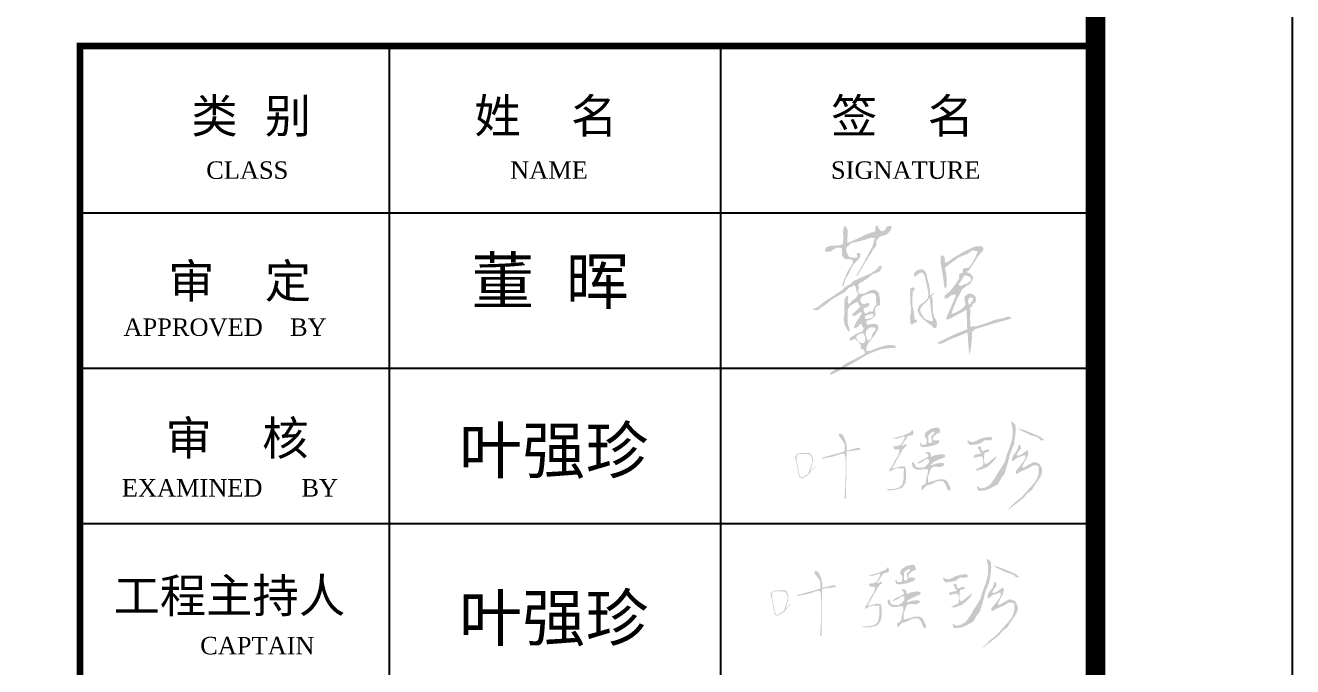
# Model space of a CAD drawing. Extents: x 962303 to 1579583, y -174742 to 224716.
# Drawn here: x 1569946 to 1579583, y -33623 to -28747 of the extents above; entities that cross this region are included whole.
import ezdxf

# ---------------------------------------------------------------- set-up
doc = ezdxf.new("R2010")
doc.units = 0
doc.header["$LTSCALE"] = 1000
doc.header["$MEASUREMENT"] = 0
for name, color, linetype in [('HATCH', 254, 'Continuous'), ('PUB_TEXT', 7, 'Continuous'), ('PUB_TITLE', 4, 'Continuous')]:
    doc.layers.add(name, color=color, linetype=linetype)
doc.styles.add('GHF', font='times.ttf')
doc.styles.add('STYLE1', font='simhei.ttf', dxfattribs={"width": 0.8})

msp = doc.modelspace()

# ---------------------------------------------------------------- hatches: boundary and pattern name
at = {"layer": 'HATCH'}
h = msp.add_hatch(color=256, dxfattribs=at)
h.paths.add_polyline_path([(1577114.8, -30843.7), (1577123.7, -30871.5), (1577145.8, -30844.8), (1577155.8, -30821.1), (1577133.7, -30814.8), (1577119.5, -30823.2)], flags=16)
h.paths.add_polyline_path([(1577109.1, -30650.8), (1577085.8, -30649.9), (1577061.6, -30689.3), (1577046.4, -30709.9), (1577046.4, -30723.3), (1577059.8, -30726.9), (1577072.4, -30721.5), (1577088.9, -30714.4), (1577105.5, -30709.9), (1577126.1, -30696.4), (1577135.9, -30691.1), (1577135.9, -30670.5), (1577133.2, -30661.6)], flags=16)
h.paths.add_polyline_path([(1576960.1, -30545.5), (1576940.9, -30552.2), (1576935.3, -30507.8), (1576923, -30493.6), (1576907.8, -30504), (1576905, -30546.5), (1576911.6, -30581.5), (1576919.2, -30628.8), (1576925.8, -30666.6), (1576931.5, -30714.8), (1576937.1, -30743.2), (1576949.4, -30740.3), (1576953.2, -30718.6), (1576953.2, -30681.7), (1576950.4, -30654.3), (1576945.7, -30617.4), (1576940, -30597.6), (1576940.9, -30587.2), (1577040.3, -30512.5), (1577112.1, -30483.2), (1577150, -30456.7), (1577187.8, -30464.3), (1577175.5, -30501.2), (1577145.2, -30556), (1577119.7, -30589.1), (1577076.2, -30595.7), (1577072.4, -30629.7), (1577050.7, -30632.6), (1577045.9, -30655.2), (1577048.8, -30669.4), (1577011.9, -30723.3), (1576980.7, -30764.9), (1576940, -30798), (1576934.3, -30821.6), (1576951.3, -30825.4), (1576990.1, -30797), (1577020.4, -30792.3), (1577016.6, -30815), (1576953.2, -30960.6), (1576947.6, -30981.3), (1576969.3, -30981.3), (1577103.6, -30908.6), (1577108.3, -31057.2), (1577014.6, -31095.3), (1576892.7, -31154.1), (1576877.1, -31161.6), (1576891.8, -31167.9), (1576913.8, -31166.5), (1576982.5, -31132.8), (1577111.8, -31082), (1577116.6, -31172.7), (1577125.5, -31253.3), (1577137.4, -31196.2), (1577143.8, -31127.1), (1577143.8, -31080.8), (1577165.4, -31057), (1577261.5, -31027.9), (1577381.3, -30993.4), (1577432, -30979.4), (1577444.9, -30971.8), (1577434.1, -30962.1), (1577414.7, -30962.1), (1577379.1, -30972.9), (1577314.4, -30986.9), (1577278.7, -31002), (1577235.6, -31016), (1577190.2, -31031.1), (1577170.8, -31035.5), (1577132, -31036.5), (1577130.3, -30977.2), (1577132, -30920.1), (1577129.8, -30894.2), (1577147.1, -30881.2), (1577152.5, -30860.7), (1577167.6, -30857.5), (1577175.1, -30837), (1577173, -30812.2), (1577156.8, -30792.8), (1577134.1, -30786.3), (1577123.3, -30786.3), (1577108.2, -30792.8), (1577085.6, -30813.3), (1577089.9, -30842.4), (1577094.2, -30860.7), (1577094.2, -30874.8), (1577074.8, -30897.4), (1577048.9, -30914.7), (1577011.1, -30934.1), (1576990.6, -30940.6), (1576993.8, -30919), (1577034.3, -30822.2), (1577052.9, -30788), (1577067.6, -30756.6), (1577108.8, -30723.8), (1577129.1, -30716.1), (1577144.5, -30689.7), (1577154.2, -30661.6), (1577142.8, -30645.8), (1577127.8, -30632.6), (1577102.3, -30622), (1577124.3, -30605.3), (1577142.6, -30576.4), (1577169.9, -30535.5), (1577193.4, -30500), (1577206.9, -30482.9), (1577224.7, -30464.4), (1577231.1, -30450.2), (1577231.1, -30438.9), (1577220.4, -30427.5), (1577197, -30425.4), (1577162.1, -30430.3), (1577136.5, -30441.7), (1577110.9, -30453.1), (1577066.1, -30477.2), (1577040.5, -30492.2), (1577006.6, -30511.9), (1576977.9, -30532.7)])
h.paths.add_polyline_path([(1576823.1, -30814.6), (1576812.1, -30833.8), (1576780.7, -30865.2), (1576763.9, -30882), (1576752.2, -30900.4), (1576752.2, -30919.5), (1576759, -30939.6), (1576774.5, -30960.8), (1576786.1, -30976.7), (1576804.5, -30987.2), (1576833.9, -30994.4), (1576846.3, -30994.4), (1576847.9, -30985.6), (1576839.6, -30955.1), (1576837.5, -30940.7), (1576832.9, -30911.2), (1576831.3, -30902.4), (1576831.3, -30890.5), (1576828.8, -30872.5), (1576825.7, -30846.6), (1576825.7, -30830.6)], flags=16)
h.paths.add_polyline_path([(1576708.7, -30658.8), (1576717.2, -30652.9), (1576746.2, -30629.3), (1576768.2, -30624.6), (1576786.2, -30654.4), (1576798.8, -30713.2), (1576812.9, -30779.1), (1576812.9, -30801.8), (1576807, -30824.3), (1576784.9, -30846.1), (1576743.1, -30877.1), (1576729.8, -30912.3), (1576746.2, -30950.8), (1576779.2, -30984.5), (1576807.4, -31009.5), (1576841.2, -31030.7), (1576846.4, -31044.3), (1576863.5, -31050), (1576874.3, -31040.5), (1576878.1, -31016.4), (1576876.2, -30999.3), (1576868.6, -30982.2), (1576859, -30967.7), (1576852.7, -30945.5), (1576848.9, -30927.7), (1576847, -30907.4), (1576846.4, -30887.2), (1576846.4, -30859.9), (1576846.4, -30836.5), (1576840, -30813), (1576834.9, -30805.4), (1576847.6, -30792.7), (1576869.8, -30769.6), (1576839.2, -30791.7), (1576825.3, -30798.7), (1576824.8, -30767.4), (1576818.5, -30717.3), (1576810.2, -30692), (1576802.6, -30655.9), (1576798.8, -30636.8), (1576786.8, -30612), (1576761.3, -30600.9), (1576731.3, -30607.4), (1576721.4, -30613.2), (1576705.8, -30628.8), (1576703, -30645.6)])
h.paths.add_polyline_path([(1576698.7, -30902), (1576709.5, -30985.9), (1576726.7, -30982.8), (1576726.7, -30996.8), (1576704.9, -31011.6), (1576681.5, -31022.4), (1576676.9, -31003.8), (1576673, -30964.1), (1576681.5, -30919.1), (1576680.8, -30886.4), (1576675.3, -30860.8), (1576674.5, -30808.7), (1576674.5, -30771.4), (1576676.9, -30746.5), (1576692.4, -30738.7), (1576708.8, -30744.2), (1576705.6, -30761.3), (1576694, -30770.6), (1576694, -30792.4), (1576690.9, -30811.8), (1576690.1, -30846.8), (1576690.9, -30878.6)])
h.paths.add_polyline_path([(1576369.2, -31132.2), (1576358.7, -31144.9), (1576348.7, -31138.4), (1576345.8, -31128.8), (1576342.4, -31118.4), (1576339.1, -31108.4), (1576337.3, -31098.6), (1576337.3, -31091.8), (1576338.3, -31081.4), (1576339.9, -31074), (1576344.4, -31064.2), (1576348.1, -31058.5), (1576356.3, -31052.4), (1576365.4, -31047.3), (1576374.4, -31043.8), (1576391.6, -31042.4), (1576396.5, -31042.4), (1576404.1, -31044.5), (1576408.5, -31046.7), (1576413.2, -31054.7), (1576410.1, -31062.1), (1576405.9, -31070.8), (1576398, -31078.3), (1576390.4, -31087.9), (1576382.9, -31103.1), (1576382.9, -31112.8), (1576381.1, -31120.1)], flags=16)
h.paths.add_polyline_path([(1576326, -31098.7), (1576318.4, -31088.7), (1576293.2, -31090.6), (1576282.3, -31098.7), (1576270.9, -31105.3), (1576263.8, -31112.9), (1576266.6, -31127.6), (1576272.3, -31136.2), (1576281.4, -31149), (1576294.2, -31158), (1576317.5, -31163.7), (1576325.5, -31158.5), (1576332.7, -31147.1), (1576334.1, -31132.4), (1576333.1, -31118.6)], flags=16)
h.paths.add_polyline_path([(1576373.9, -30942.6), (1576361.8, -30944.7), (1576341, -30952.1), (1576331, -30957.6), (1576329.8, -30965.9), (1576332.3, -30978.8), (1576345.6, -30980.4), (1576361, -30977.1), (1576378, -30970.9), (1576392.6, -30959.6), (1576393.9, -30946.3), (1576386, -30941.3)], flags=16)
h.paths.add_polyline_path([(1576321.6, -30866.5), (1576318.3, -30863.6), (1576304.1, -30858.7), (1576293.5, -30838.8), (1576297.8, -30826.8), (1576307.7, -30807.7), (1576332.5, -30796.4), (1576359.4, -30787.2), (1576378.5, -30783.6), (1576399.7, -30784.9), (1576408.4, -30793.6), (1576416.8, -30805.7), (1576414.6, -30823.5), (1576414.6, -30841.4), (1576417.6, -30856.3), (1576418.3, -30868), (1576417.2, -30874.6), (1576406.3, -30882.2), (1576400.1, -30891.3), (1576397.1, -30901.2), (1576394.2, -30911.4), (1576390.9, -30918.7), (1576387.3, -30925.6), (1576368.3, -30921.2), (1576365.8, -30921.2), (1576346.4, -30936.5), (1576336.9, -30936.5), (1576328.2, -30934.3), (1576323.4, -30924.5), (1576320.2, -30914.3), (1576320.9, -30905.2), (1576324.5, -30895.7), (1576329.3, -30895.7), (1576350.1, -30886.6), (1576355.9, -30882.6), (1576364.2, -30876.9), (1576363.9, -30870.2), (1576363.2, -30864.7), (1576359.6, -30857.4), (1576354.5, -30857.1), (1576349, -30857.1), (1576341, -30860), (1576330, -30866.5)], flags=16)
h.paths.add_polyline_path([(1576168.6, -30742.8), (1576163.9, -30754.8), (1576013.2, -30854.2), (1575973.1, -30887.3), (1575928.9, -30908.4), (1575969, -30912.4), (1576034.3, -30867.2), (1576086.5, -30825.1), (1576177.9, -30774.9), (1576210.1, -30741.8), (1576250.2, -30723.7), (1576255.3, -30723.7), (1576269.3, -30772.9), (1576280.4, -30789.9), (1576264.3, -30816), (1576228.2, -30845.1), (1576214.1, -30863.2), (1576205.1, -30864.2), (1576199, -30839.1), (1576204.1, -30816), (1576200, -30800), (1576183, -30812), (1576172.9, -30846.1), (1576172.9, -30880.3), (1576172.9, -30919.4), (1576173.9, -30952.5), (1576167.9, -30978.6), (1576177.9, -31027.8), (1576204.1, -31074), (1576213.1, -31074), (1576214.1, -31053.9), (1576205.1, -31031.8), (1576199, -31009.7), (1576198, -30972.6), (1576198, -30952.5), (1576198, -30916.4), (1576207.1, -30894.3), (1576220.1, -30876.3), (1576249.2, -30860.2), (1576272.3, -30848.2), (1576277.5, -30858.1), (1576283.3, -30869.2), (1576291.4, -30879.3), (1576299.5, -30881.3), (1576288.4, -30892.3), (1576274.3, -30905.4), (1576260.3, -30920.4), (1576238.2, -30937.5), (1576230.2, -30950.5), (1576259.3, -30955.5), (1576280.4, -30935.5), (1576306.5, -30924.4), (1576306.5, -30933.5), (1576285.4, -30972.6), (1576272.3, -30988.7), (1576257.3, -31016.8), (1576248.2, -31035.8), (1576244.2, -31048.9), (1576272.3, -31041.8), (1576295.4, -31016.8), (1576302.5, -31016.8), (1576321.6, -31053.9), (1576308.5, -31076), (1576294, -31079), (1576266.1, -31091.2), (1576234.2, -31111.5), (1576223.2, -31115), (1576212.8, -31131.2), (1576217.4, -31143.4), (1576231.3, -31141.6), (1576248.2, -31130.6), (1576254, -31127.7), (1576269.6, -31145.1), (1576288.8, -31161.3), (1576297.5, -31175.3), (1576297.5, -31202.5), (1576313.7, -31211.2), (1576323.8, -31215.2), (1576330.4, -31233.4), (1576322.4, -31248.7), (1576177.5, -31322.1), (1576152.3, -31343.9), (1576098.5, -31367.9), (1576067.5, -31386.2), (1576067.5, -31405.7), (1576113.4, -31384), (1576231.4, -31319.8), (1576316.2, -31269.4), (1576344.8, -31252.3), (1576375.8, -31238.5), (1576412.4, -31222.5), (1576441.1, -31213.3), (1576459.4, -31206.5), (1576467.4, -31206.5), (1576520.2, -31200.7), (1576559.1, -31199.6), (1576565.3, -31193.4), (1576563.1, -31183.9), (1576552.7, -31180.3), (1576538.9, -31177.5), (1576520.5, -31176.3), (1576508.3, -31177.2), (1576477, -31183.6), (1576460.2, -31188.8), (1576451.3, -31190.7), (1576428.6, -31198.3), (1576413.9, -31204.1), (1576405, -31207.8), (1576395.8, -31211.5), (1576393, -31212.6), (1576385.1, -31216.1), (1576375, -31220.1), (1576362.7, -31223.1), (1576352.6, -31223.1), (1576340.4, -31223.1), (1576340.7, -31212.4), (1576342.8, -31195), (1576345.3, -31185.2), (1576350.5, -31172.6), (1576356.3, -31161.6), (1576369.2, -31146.9), (1576379.3, -31132.5), (1576403.8, -31103.7), (1576416.3, -31083), (1576419.6, -31075.4), (1576428.8, -31064), (1576432.6, -31048.2), (1576431, -31031.9), (1576426.6, -31021.6), (1576406.5, -31016.7), (1576394, -31015.6), (1576367.3, -31019.4), (1576352.6, -31023.2), (1576345.5, -31020.5), (1576342.8, -31003.1), (1576343.4, -30993.8), (1576346.1, -30990), (1576361.9, -30989.5), (1576376.2, -30982.1), (1576397.8, -30964.8), (1576406.4, -30957.8), (1576411.5, -30945.6), (1576409.5, -30926.4), (1576406, -30908.4), (1576406, -30902.9), (1576418.2, -30885.3), (1576432.1, -30879.3), (1576445.4, -30872.4), (1576445.9, -30836.9), (1576440.4, -30800.9), (1576437.5, -30784.7), (1576426.1, -30771.8), (1576417.3, -30763.5), (1576404.4, -30757), (1576399, -30757), (1576365.4, -30763.5), (1576347.7, -30773.8), (1576326.5, -30785.2), (1576305.2, -30788.1), (1576294.9, -30788.1), (1576278.6, -30777.3), (1576282.7, -30745.7), (1576280.9, -30716), (1576290.3, -30705.4), (1576304, -30700.5), (1576352.5, -30669), (1576388, -30639.1), (1576417.9, -30628), (1576444.4, -30616.1), (1576452.8, -30601.5), (1576458.3, -30581.3), (1576453.5, -30572.3), (1576436.1, -30579.2), (1576426.3, -30593.2), (1576419.3, -30602.2), (1576402.6, -30612.6), (1576372.7, -30633.5), (1576338.5, -30648.1), (1576305.8, -30662.1), (1576273.1, -30677.4), (1576238.2, -30692.7), (1576220.8, -30713.6), (1576204.8, -30720.5), (1576187.4, -30731.7), (1576180.4, -30738.6)])
h.paths.add_polyline_path([(1576065.1, -30467.6), (1576052.5, -30467.2), (1576026.9, -30467.2), (1576026.9, -30455.5), (1576036.7, -30433.4), (1576063.6, -30423), (1576140, -30418.5), (1576164, -30408), (1576165.5, -30370.6), (1576167, -30346.6), (1576164, -30319.7), (1576168.5, -30285.2), (1576182, -30270.3), (1576198.5, -30300.2), (1576198.5, -30348.1), (1576195.5, -30381), (1576198.5, -30402), (1576310.8, -30351.1), (1576340.8, -30336.1), (1576381.2, -30321.2), (1576409.7, -30312.2), (1576409.7, -30282.2), (1576423.2, -30262.8), (1576436.7, -30291.2), (1576456.2, -30313.7), (1576484.6, -30303.2), (1576498.1, -30276.2), (1576525.1, -30270.3), (1576535.6, -30276.2), (1576525.1, -30306.2), (1576496.6, -30336.1), (1576442.7, -30354.1), (1576418.7, -30382.5), (1576415.7, -30421.5), (1576394.7, -30449.9), (1576324.3, -30563.7), (1576273.4, -30649), (1576264.4, -30655.8), (1576268.2, -30642.3), (1576319.2, -30554.8), (1576359.6, -30478.8), (1576390.4, -30420.2), (1576396.2, -30398), (1576404.9, -30363.4), (1576377, -30361.5), (1576323.1, -30378.8), (1576283.6, -30389.4), (1576226.8, -30401.9), (1576205.6, -30421.1), (1576188.3, -30440.4), (1576188.3, -30466.3), (1576200.8, -30489.4), (1576212.4, -30509.6), (1576244.1, -30513.5), (1576251.8, -30514.4), (1576274, -30510.6), (1576268.6, -30479.9), (1576286.6, -30476.8), (1576298, -30485.6), (1576294.2, -30508.6), (1576275.9, -30530.8), (1576246.1, -30560.6), (1576228.7, -30588.5), (1576210.5, -30629.8), (1576181.6, -30678.9), (1576172, -30713.5), (1576161.4, -30736.6), (1576157.5, -30718.3), (1576197, -30621.2), (1576239.3, -30551.9), (1576235.5, -30528.8), (1576206.6, -30524), (1576180.6, -30523.1), (1576161.4, -30505.8), (1576154.6, -30493.3), (1576156.6, -30466.3), (1576156.6, -30443.2), (1576136.3, -30436.5), (1576117.1, -30436.5), (1576089.2, -30450.9), (1576078.6, -30458.6)])
h = msp.add_hatch(color=256, dxfattribs=at)
h.paths.add_polyline_path([(1576554.8, -31887.6), (1576558.6, -31888.3), (1576576, -31887.8), (1576592.4, -31883.6), (1576613.7, -31875.3), (1576622.8, -31872.6), (1576630.3, -31872.6), (1576634.1, -31882), (1576627.3, -31895.7), (1576622, -31905.8), (1576613.5, -31923.2), (1576605.6, -31931.1), (1576596.1, -31938.5), (1576583.4, -31943.8), (1576571.3, -31945.4), (1576550.6, -31947.5), (1576547, -31958.6), (1576560.2, -31971.8), (1576591.3, -31969.7), (1576592.2, -31983), (1576590.8, -31999.8), (1576580.8, -32020.4), (1576568.1, -32039.4), (1576553.8, -32062.1), (1576543.8, -32084.8), (1576531.1, -32105.9), (1576517.9, -32123.9), (1576514.2, -32139.7), (1576534.3, -32131.3), (1576554.4, -32119.1), (1576569.1, -32114.9), (1576601.9, -32114.9), (1576608.8, -32114.4), (1576623, -32114.4), (1576627.6, -32121.3), (1576625.6, -32139.2), (1576625.6, -32174.4), (1576625.6, -32191.7), (1576620.9, -32211), (1576616.3, -32236.9), (1576596.3, -32257.5), (1576576.4, -32265.4), (1576545.8, -32272.8), (1576524.5, -32272.8), (1576495.9, -32272.8), (1576507.9, -32280.7), (1576533.2, -32280.7), (1576559.8, -32278.7), (1576611, -32264.8), (1576622.3, -32250.2), (1576630.2, -32237.5), (1576639.6, -32222.9), (1576643.5, -32189), (1576643.5, -32139.2), (1576642.2, -32125.9), (1576639.6, -32112), (1576634.9, -32102.7), (1576613, -32100), (1576603, -32100.7), (1576580.4, -32107.3), (1576562.4, -32110), (1576550.5, -32114), (1576535.8, -32116.6), (1576542.5, -32104), (1576553.1, -32086.7), (1576569.7, -32055.5), (1576598.3, -32007), (1576607.6, -31990.4), (1576615.6, -31973.1), (1576621.6, -31966.4), (1576635.6, -31951.8), (1576644.2, -31947.2), (1576647.5, -31941.2), (1576644.2, -31931.9), (1576632.2, -31931.9), (1576625.6, -31938.5), (1576613, -31945.8), (1576610.3, -31941.2), (1576627.7, -31914.8), (1576648.9, -31881.8), (1576655.8, -31869.4), (1576677.3, -31865.1), (1576692.9, -31861.4), (1576697.2, -31858.1), (1576699.4, -31842.6), (1576696.2, -31830.7), (1576688.6, -31821.6), (1576683.3, -31832.3), (1576669.8, -31844.2), (1576660.1, -31848.5), (1576642.4, -31854.9), (1576623.6, -31864), (1576599.4, -31871), (1576576.5, -31877.6), (1576543.7, -31885.4), (1576544.8, -31885.8), (1576546.2, -31886.2), (1576547.5, -31886.6), (1576550.6, -31887.2), (1576551.7, -31887.2)])
h.paths.add_polyline_path([(1576001.2, -32035.1), (1576005.2, -32033.5), (1576096.5, -32008.4), (1576155.4, -31992.3), (1576177.2, -31984.2), (1576177.2, -31966.3), (1576178, -31941.3), (1576170.9, -31921.6), (1576164.6, -31910), (1576153, -31894.7), (1576143.8, -31882.8), (1576135, -31872.4), (1576132.4, -31858), (1576138.6, -31849.1), (1576157.4, -31856.2), (1576169.1, -31871.5), (1576180.7, -31899.2), (1576185.2, -31917.1), (1576191.3, -31941.5), (1576191.3, -31971.7), (1576191.5, -31979.8), (1576227.3, -31971.7), (1576248.3, -31967), (1576268.5, -31960.1), (1576290, -31960.1), (1576297.2, -31971.7), (1576271.2, -31977.1), (1576221.9, -31982.5), (1576193.3, -31986.9), (1576190.6, -32004.8), (1576186.1, -32345), (1576173.6, -32345), (1576177.2, -32323.5), (1576181.2, -32246.5), (1576182.9, -32170.1), (1576185.2, -32102.2), (1576182.3, -32055), (1576181.4, -32036.1), (1576179.3, -32013.4), (1576173.5, -32004.2), (1576161.3, -32002.8), (1576144.9, -32005.7), (1576130.1, -32010.7), (1576105.2, -32019.4), (1576075.8, -32028), (1576043, -32033.2), (1576013.8, -32040.7), (1576004.9, -32038.9), (1576001.6, -32036.3)])
h.paths.add_polyline_path([(1577492.9, -31960.9), (1577498.6, -31942.1), (1577508, -31931.7), (1577515.5, -31947.7), (1577514.6, -31967.5), (1577496.7, -31988.2), (1577483.5, -32013.7), (1577497.6, -32019.3), (1577522.1, -32008), (1577557.9, -31981.6), (1577569.2, -31976.9), (1577573, -32004.3), (1577566.4, -32023.1), (1577558.9, -32041), (1577543.8, -32066.4), (1577526.8, -32103.1), (1577536.3, -32111.6), (1577574, -32088.1), (1577618.2, -32065.5), (1577648.4, -32075.8), (1577664.4, -32090), (1577677.6, -32120.1), (1577677.6, -32145.5), (1577668.2, -32172.8), (1577643.7, -32213.3), (1577621.1, -32243.5), (1577601.3, -32277.4), (1577566.4, -32304.7), (1577532.5, -32343.3), (1577492.9, -32374.4), (1577461.6, -32398.9), (1577404.3, -32444), (1577468.4, -32377.2), (1577519.3, -32336.7), (1577566.4, -32284), (1577594.7, -32252.9), (1577633.3, -32205.8), (1577647.5, -32171.9), (1577653.1, -32137), (1577652.2, -32102.2), (1577637.1, -32090.9), (1577604.1, -32093.7), (1577579.6, -32110.7), (1577562.6, -32118.2), (1577520.2, -32137), (1577502.1, -32145.1), (1577495.7, -32153), (1577480.7, -32156.8), (1577477.4, -32143.7), (1577477.4, -32137), (1577490.1, -32121), (1577504.2, -32102.2), (1577516.5, -32090.9), (1577525.9, -32074.9), (1577541.9, -32055.1), (1577549.5, -32035.3), (1577549.5, -32015.6), (1577539.1, -32015.6), (1577526.8, -32019.3), (1577521.2, -32024), (1577488.2, -32034.4), (1577467.5, -32051.3), (1577456.9, -32060), (1577447.7, -32057), (1577450.5, -32036.3), (1577457.1, -32017.4), (1577474.1, -31995.8), (1577487.4, -31978.7)])
h.paths.add_polyline_path([(1577518.5, -31827.7), (1577489.6, -31808), (1577516.2, -31816.1), (1577549, -31826.1), (1577597.1, -31846.2), (1577660.1, -31872.4), (1577694.2, -31900.5), (1577667.6, -31900.5), (1577649.1, -31882), (1577628.3, -31872.7), (1577590.2, -31862.3), (1577561.3, -31847.3)])
h.paths.add_polyline_path([(1577474.6, -31781.5), (1577441, -31756.1), (1577453.8, -31818.4), (1577453.8, -31854.3), (1577450.3, -31891.2), (1577434.1, -31945.5), (1577420.2, -31983.6), (1577403.4, -32029.9), (1577397.1, -32058.7), (1577372.8, -32100.3), (1577340.5, -32151.1), (1577320.8, -32185.8), (1577287.3, -32233.1), (1577271.1, -32245.8), (1577242.2, -32262), (1577208.7, -32267.8), (1577183.3, -32249.3), (1577183.3, -32263.2), (1577192.5, -32284), (1577214.5, -32284), (1577245.7, -32281.7), (1577280.4, -32268.9), (1577332.4, -32241.2), (1577343.9, -32230.8), (1577368.2, -32188.1), (1577391.3, -32158.1), (1577421.4, -32058.7), (1577430.6, -32014.8), (1577448, -31969.8), (1577463, -31935.1), (1577469.9, -31890.1), (1577474.6, -31858.9), (1577476.9, -31821.9)])
h.paths.add_polyline_path([(1577217.6, -32004.3), (1577204.3, -31988), (1577201.3, -31975.8), (1577191, -31963.5), (1577191, -31952.3), (1577211.5, -31946.1), (1577215.6, -31971.7), (1577225.8, -31984.9), (1577246.2, -31976.8), (1577266.7, -31969.6), (1577278.9, -31983.9), (1577264.6, -31990), (1577249.3, -31993.1), (1577240.1, -31997.2), (1577236, -32022.7), (1577235, -32057.4), (1577239.1, -32073.8), (1577245.2, -32080.9), (1577249.3, -32080.9), (1577267.7, -32073.8), (1577291.2, -32051.3), (1577321.8, -32029.9), (1577330, -32022.7), (1577330, -32034), (1577318.8, -32048.2), (1577300.4, -32068.7), (1577273.8, -32093.2), (1577261.5, -32104.5), (1577239.1, -32113.6), (1577198.2, -32128.9), (1577189, -32128.9), (1577173.7, -32128.9), (1577176.7, -32119.7), (1577192.1, -32115.6), (1577206.4, -32106.4), (1577224.8, -32098.3), (1577229.9, -32085), (1577231.9, -32064.6), (1577225.8, -32035), (1577216.6, -32021.7), (1577203.3, -32024.8), (1577195.3, -32026.6), (1577176.7, -32029.9), (1577161.4, -32036), (1577156.9, -32024.7), (1577161.4, -32014.6), (1577176.7, -32009.4), (1577190, -32009.4), (1577203.3, -32004.3)])
h.paths.add_polyline_path([(1577220.7, -31915.5), (1577206.4, -31925.7), (1577174.7, -31932.9), (1577136.9, -31937), (1577126.7, -31937), (1577112.4, -31917.6), (1577111.3, -31899.2), (1577130.8, -31911.4), (1577153.2, -31915.5), (1577182.9, -31903.3), (1577208.4, -31890), (1577244.2, -31879.8), (1577291.2, -31875.7), (1577300.4, -31893), (1577282.3, -31902.6), (1577264.6, -31902.6), (1577242.1, -31900.2)])
h.paths.add_polyline_path([(1576729, -32074.3), (1576732.8, -32080.3), (1576767.2, -32064.5), (1576788.9, -32047.6), (1576810.6, -32043.6), (1576817.1, -32052.5), (1576817.1, -32071), (1576797.8, -32094.3), (1576779.2, -32107.2), (1576761.5, -32110.4), (1576718.9, -32106.4), (1576710, -32087.1), (1576702.8, -32070.2), (1576689.1, -32070.2), (1576689.1, -32085.4), (1576693.9, -32104.8), (1576709.2, -32116.8), (1576722.9, -32124.1), (1576759.1, -32124.1), (1576780, -32120), (1576809.8, -32122.5), (1576809.8, -32138.5), (1576808.2, -32148.2), (1576804.2, -32165.1), (1576794.5, -32206.1), (1576794.5, -32222.2), (1576782.5, -32239.1), (1576762.3, -32248.8), (1576762.3, -32266.5), (1576762.3, -32282.6), (1576778.4, -32267.3), (1576796.2, -32248), (1576824.3, -32239.1), (1576848.5, -32229.5), (1576869.4, -32217.4), (1576897.6, -32210.2), (1576913.7, -32210.2), (1576929.8, -32217.4), (1576944.3, -32236.7), (1576953.2, -32262.5), (1576959.6, -32274.5), (1576970.1, -32287.4), (1576981.1, -32278.4), (1576980.5, -32265.7), (1576973.3, -32248), (1576963.6, -32229.5), (1576955.6, -32214.2), (1576949.1, -32206.9), (1576931.4, -32198.1), (1576912.1, -32198.1), (1576892, -32198.1), (1576858.2, -32210.2), (1576826.8, -32216.6), (1576810.6, -32223), (1576810.6, -32198.9), (1576810.6, -32177.2), (1576825.1, -32137.7), (1576830.8, -32120), (1576848.5, -32103.1), (1576862.2, -32102.3), (1576893.6, -32103.9), (1576906.5, -32103.9), (1576921.8, -32099.1), (1576934.6, -32087.1), (1576934.6, -32079.8), (1576924.2, -32075), (1576911.3, -32075), (1576893.6, -32075), (1576872.6, -32078.2), (1576854.1, -32085.4), (1576834.8, -32090.3), (1576830.8, -32086.2), (1576846.1, -32071.8), (1576871.8, -32057.3), (1576916.9, -32038.8), (1576937.9, -32029.1), (1576942.7, -32018.7), (1576936.3, -32012.2), (1576915.3, -32005.8), (1576912.1, -32005.8), (1576866.2, -32014.6), (1576845.3, -32021.1), (1576833.2, -32029.1), (1576833.2, -32015.4), (1576827.6, -31999.3), (1576817.9, -31990.5), (1576803.4, -31989.7), (1576787.3, -31989.7), (1576801.8, -32002.6), (1576811.1, -32010.9), (1576813.1, -32025.9), (1576801.8, -32033.1), (1576777.6, -32045.2), (1576751.1, -32057.3), (1576733.4, -32071)])
h.paths.add_polyline_path([(1576861.4, -31841), (1576847.3, -31836.1), (1576824, -31852.3), (1576812.7, -31864.3), (1576812.7, -31878.4), (1576812.7, -31899.5), (1576812.7, -31918.6), (1576825.4, -31922.1), (1576837.4, -31921.4), (1576841.7, -31900.2), (1576835.3, -31886.1), (1576835.3, -31867.1), (1576851.6, -31856.5)], flags=16)
h.paths.add_polyline_path([(1576783.8, -31935.5), (1576793.8, -31934.3), (1576802.6, -31907.9), (1576799.3, -31890.4), (1576784, -31871.7), (1576790.5, -31842.1), (1576833.4, -31812.4), (1576879.5, -31803.6), (1576897.1, -31810.2), (1576903.7, -31842.1), (1576877.3, -31851.9), (1576848.8, -31876.1), (1576848.8, -31901.3), (1576890.5, -31901.3), (1576898.2, -31910.1), (1576892.7, -31921.1), (1576881.7, -31929.9), (1576838.9, -31944.1), (1576803.7, -31950.7), (1576781.8, -31954), (1576754.3, -31948.5), (1576748.8, -31928.8), (1576748.8, -31920), (1576757, -31920.7), (1576757, -31929.1), (1576764.8, -31935.5)])
h.paths.add_polyline_path([(1575795.1, -32015.7), (1575798.8, -32025.6), (1575806.8, -32056.8), (1575811.4, -32079.5), (1575815.9, -32106.2), (1575822.5, -32143), (1575833.1, -32185.3), (1575839.6, -32188.9), (1575850.7, -32191.9), (1575893.1, -32169.7), (1575915.8, -32147), (1575924.9, -32130.9), (1575949.6, -32111.3), (1575957.7, -32098.6), (1575947.3, -32106), (1575942.8, -32113.1), (1575927.2, -32122.5), (1575922, -32129.3), (1575913.6, -32135.5), (1575918.8, -32116), (1575927.9, -32093), (1575933.7, -32075.5), (1575935.3, -32059), (1575934, -32036.7), (1575925.6, -32017.3), (1575922.7, -32007.2), (1575912.6, -31999.8), (1575896.1, -31997.5), (1575871.1, -31997.5), (1575852, -31997.2), (1575822.9, -32001.7), (1575808, -32012.1), (1575805.9, -32019.1), (1575804.2, -32020.7), (1575799.3, -32019.1)])
h.paths.add_polyline_path([(1575821.5, -32007.4), (1575809.8, -32021.1), (1575813.7, -32069.1), (1575820.5, -32102.4), (1575826.4, -32135.7), (1575834.3, -32169.9), (1575847, -32187.5), (1575894, -32160.1), (1575905.8, -32144.5), (1575909.7, -32120), (1575929.3, -32076), (1575930.2, -32047.6), (1575912.6, -32008.4), (1575848.9, -32004.5)], flags=16)
h = msp.add_hatch(color=256, dxfattribs=at)
h.paths.add_polyline_path([(1576368.8, -32931.4), (1576372.6, -32932.2), (1576390, -32931.7), (1576406.4, -32927.4), (1576427.7, -32919.1), (1576436.8, -32916.4), (1576444.3, -32916.5), (1576448.1, -32925.8), (1576441.3, -32939.6), (1576436, -32949.6), (1576427.5, -32967), (1576419.6, -32975), (1576410.1, -32982.4), (1576397.4, -32987.6), (1576385.2, -32989.2), (1576364.6, -32991.3), (1576360.9, -33002.4), (1576374.1, -33015.6), (1576405.3, -33013.5), (1576406.2, -33026.8), (1576404.8, -33043.6), (1576394.8, -33064.2), (1576382.1, -33083.2), (1576367.8, -33105.9), (1576357.8, -33128.6), (1576345.1, -33149.7), (1576331.9, -33167.7), (1576328.2, -33183.5), (1576348.2, -33175.1), (1576368.3, -33162.9), (1576383.1, -33158.7), (1576415.9, -33158.7), (1576422.8, -33158.2), (1576437, -33158.2), (1576441.6, -33165.1), (1576439.6, -33183), (1576439.6, -33218.3), (1576439.6, -33235.5), (1576434.9, -33254.8), (1576430.3, -33280.7), (1576410.3, -33301.3), (1576390.4, -33309.3), (1576359.8, -33316.6), (1576338.5, -33316.6), (1576309.9, -33316.6), (1576321.9, -33324.6), (1576347.1, -33324.6), (1576373.7, -33322.6), (1576424.9, -33308.6), (1576436.2, -33294), (1576444.2, -33281.4), (1576453.5, -33266.8), (1576457.5, -33232.9), (1576457.5, -33183), (1576456.2, -33169.7), (1576453.5, -33155.8), (1576448.9, -33146.5), (1576426.9, -33143.8), (1576417, -33144.5), (1576394.4, -33151.1), (1576376.4, -33153.8), (1576364.4, -33157.8), (1576349.8, -33160.4), (1576356.5, -33147.8), (1576367.1, -33130.5), (1576383.7, -33099.3), (1576412.3, -33050.8), (1576421.6, -33034.2), (1576429.6, -33016.9), (1576435.6, -33010.3), (1576449.5, -32995.7), (1576458.2, -32991), (1576461.5, -32985), (1576458.2, -32975.7), (1576446.2, -32975.7), (1576439.6, -32982.4), (1576426.9, -32989.7), (1576424.2, -32985), (1576441.7, -32958.7), (1576462.8, -32925.6), (1576469.8, -32913.2), (1576491.3, -32908.9), (1576506.9, -32905.2), (1576511.2, -32902), (1576513.4, -32886.4), (1576510.1, -32874.6), (1576502.6, -32865.4), (1576497.2, -32876.2), (1576483.8, -32888), (1576474.1, -32892.3), (1576456.4, -32898.7), (1576437.6, -32907.9), (1576413.4, -32914.9), (1576390.5, -32921.5), (1576357.7, -32929.2), (1576358.8, -32929.7), (1576360.2, -32930), (1576361.5, -32930.4), (1576364.6, -32931), (1576365.6, -32931)])
h.paths.add_polyline_path([(1575815.1, -33078.9), (1575819.1, -33077.3), (1575910.5, -33052.3), (1575969.4, -33036.1), (1575991.1, -33028.1), (1575991.1, -33010.2), (1575992, -32985.1), (1575984.9, -32965.4), (1575978.6, -32953.8), (1575966.9, -32938.6), (1575957.8, -32926.6), (1575949, -32916.2), (1575946.3, -32901.9), (1575952.6, -32892.9), (1575971.4, -32900.1), (1575983.1, -32915.3), (1575994.7, -32943), (1575999.2, -32960.9), (1576005.3, -32985.4), (1576005.3, -33015.5), (1576005.5, -33023.6), (1576041.3, -33015.5), (1576062.2, -33010.8), (1576082.5, -33003.9), (1576104, -33003.9), (1576111.2, -33015.5), (1576085.2, -33020.9), (1576035.9, -33026.3), (1576007.3, -33030.8), (1576004.6, -33048.7), (1576000.1, -33388.8), (1575987.5, -33388.8), (1575991.1, -33367.3), (1575995.1, -33290.4), (1575996.9, -33213.9), (1575999.2, -33146), (1575996.3, -33098.9), (1575995.4, -33079.9), (1575993.3, -33057.3), (1575987.5, -33048.1), (1575975.2, -33046.7), (1575958.9, -33049.5), (1575944.1, -33054.6), (1575919.2, -33063.2), (1575889.8, -33071.8), (1575857, -33077), (1575827.8, -33084.5), (1575818.9, -33082.7), (1575815.6, -33080.1)])
h.paths.add_polyline_path([(1577306.9, -33004.8), (1577312.5, -32985.9), (1577322, -32975.6), (1577329.5, -32991.6), (1577328.6, -33011.4), (1577310.7, -33032.1), (1577297.5, -33057.5), (1577311.6, -33063.2), (1577336.1, -33051.9), (1577371.9, -33025.5), (1577383.2, -33020.8), (1577387, -33048.1), (1577380.4, -33066.9), (1577372.9, -33084.8), (1577357.8, -33110.2), (1577340.8, -33147), (1577350.2, -33155.4), (1577387.9, -33131.9), (1577432.2, -33109.3), (1577462.4, -33119.7), (1577478.4, -33133.8), (1577491.6, -33163.9), (1577491.6, -33189.3), (1577482.2, -33216.7), (1577457.7, -33257.2), (1577435.1, -33287.3), (1577415.3, -33321.2), (1577380.4, -33348.5), (1577346.5, -33387.1), (1577306.9, -33418.2), (1577275.6, -33442.7), (1577218.3, -33487.9), (1577282.4, -33421), (1577333.3, -33380.5), (1577380.4, -33327.8), (1577408.7, -33296.7), (1577447.3, -33249.6), (1577461.4, -33215.7), (1577467.1, -33180.9), (1577466.2, -33146), (1577451.1, -33134.7), (1577418.1, -33137.6), (1577393.6, -33154.5), (1577376.6, -33162), (1577334.2, -33180.9), (1577316.1, -33188.9), (1577309.7, -33196.9), (1577294.6, -33200.6), (1577291.4, -33187.6), (1577291.4, -33180.9), (1577304.1, -33164.9), (1577318.2, -33146), (1577330.4, -33134.7), (1577339.9, -33118.7), (1577355.9, -33098.9), (1577363.4, -33079.2), (1577363.4, -33059.4), (1577353.1, -33059.4), (1577340.8, -33063.2), (1577335.2, -33067.9), (1577302.2, -33078.2), (1577281.4, -33095.2), (1577270.9, -33103.8), (1577261.6, -33100.8), (1577264.5, -33080.1), (1577271.1, -33061.3), (1577288, -33039.6), (1577301.4, -33022.6)])
h.paths.add_polyline_path([(1577332.5, -32871.5), (1577303.6, -32851.9), (1577330.2, -32860), (1577363, -32870), (1577411.1, -32890), (1577474.1, -32916.3), (1577508.2, -32944.3), (1577481.6, -32944.3), (1577463.1, -32925.8), (1577442.3, -32916.6), (1577404.1, -32906.2), (1577375.2, -32891.2)])
h.paths.add_polyline_path([(1577288.5, -32825.3), (1577255, -32799.9), (1577267.7, -32862.3), (1577267.7, -32898.1), (1577264.3, -32935.1), (1577248.1, -32989.3), (1577234.2, -33027.5), (1577217.4, -33073.7), (1577211.1, -33102.5), (1577186.8, -33144.1), (1577154.4, -33195), (1577134.8, -33229.6), (1577101.3, -33277), (1577085.1, -33289.7), (1577056.2, -33305.8), (1577022.7, -33311.6), (1576997.2, -33293.1), (1576997.2, -33307), (1577006.5, -33327.8), (1577028.4, -33327.8), (1577059.7, -33325.5), (1577094.3, -33312.8), (1577146.4, -33285.1), (1577157.9, -33274.7), (1577182.2, -33231.9), (1577205.3, -33201.9), (1577235.4, -33102.5), (1577244.6, -33058.7), (1577262, -33013.6), (1577277, -32978.9), (1577283.9, -32933.9), (1577288.5, -32902.7), (1577290.9, -32865.7)])
h.paths.add_polyline_path([(1577031.6, -33048.2), (1577018.3, -33031.8), (1577015.2, -33019.6), (1577005, -33007.3), (1577005, -32996.1), (1577025.5, -32990), (1577029.5, -33015.5), (1577039.8, -33028.8), (1577060.2, -33020.6), (1577080.6, -33013.5), (1577092.9, -33027.8), (1577078.6, -33033.9), (1577063.3, -33036.9), (1577054.1, -33041), (1577050, -33066.6), (1577049, -33101.3), (1577053, -33117.6), (1577059.2, -33124.8), (1577063.3, -33124.8), (1577081.7, -33117.6), (1577105.2, -33095.1), (1577135.8, -33073.7), (1577144, -33066.6), (1577144, -33077.8), (1577132.7, -33092.1), (1577114.4, -33112.5), (1577087.8, -33137), (1577075.5, -33148.4), (1577053, -33157.4), (1577012.2, -33172.7), (1577003, -33172.7), (1576987.7, -33172.7), (1576990.7, -33163.6), (1577006, -33159.5), (1577020.4, -33150.3), (1577038.7, -33142.1), (1577043.9, -33128.8), (1577045.9, -33108.4), (1577039.8, -33078.8), (1577030.6, -33065.5), (1577017.3, -33068.6), (1577009.3, -33070.4), (1576990.7, -33073.7), (1576975.4, -33079.8), (1576970.9, -33068.6), (1576975.4, -33058.4), (1576990.7, -33053.3), (1577004, -33053.3), (1577017.3, -33048.2)])
h.paths.add_polyline_path([(1577034.7, -32959.3), (1577020.4, -32969.6), (1576988.7, -32976.7), (1576950.9, -32980.8), (1576940.6, -32980.8), (1576926.3, -32961.4), (1576925.3, -32943), (1576944.7, -32955.3), (1576967.2, -32959.3), (1576996.8, -32947.1), (1577022.4, -32933.8), (1577058.2, -32923.6), (1577105.2, -32919.5), (1577114.4, -32936.9), (1577096.2, -32946.5), (1577078.6, -32946.5), (1577056.1, -32944)])
h.paths.add_polyline_path([(1576543, -33118.2), (1576546.8, -33124.1), (1576581.1, -33108.4), (1576602.9, -33091.5), (1576624.6, -33087.4), (1576631.1, -33096.3), (1576631.1, -33114.8), (1576611.7, -33138.1), (1576593.2, -33151), (1576575.5, -33154.2), (1576532.8, -33150.2), (1576524, -33130.9), (1576516.7, -33114), (1576503, -33114), (1576503, -33129.3), (1576507.9, -33148.6), (1576523.2, -33160.7), (1576536.9, -33167.9), (1576573.1, -33167.9), (1576594, -33163.9), (1576623.8, -33166.3), (1576623.8, -33182.4), (1576622.2, -33192), (1576618.2, -33208.9), (1576608.5, -33250), (1576608.5, -33266.1), (1576596.4, -33283), (1576576.3, -33292.6), (1576576.3, -33310.3), (1576576.3, -33326.4), (1576592.4, -33311.1), (1576610.1, -33291.8), (1576638.3, -33283), (1576662.5, -33273.3), (1576683.4, -33261.2), (1576711.6, -33254), (1576727.7, -33254), (1576743.8, -33261.2), (1576758.3, -33280.5), (1576767.1, -33306.3), (1576773.6, -33318.4), (1576784.1, -33331.2), (1576795.1, -33322.3), (1576794.5, -33309.5), (1576787.3, -33291.8), (1576777.6, -33273.3), (1576769.6, -33258), (1576763.1, -33250.8), (1576745.4, -33241.9), (1576726.1, -33241.9), (1576705.9, -33241.9), (1576672.1, -33254), (1576640.7, -33260.4), (1576624.6, -33266.9), (1576624.6, -33242.7), (1576624.6, -33221), (1576639.1, -33181.6), (1576644.8, -33163.9), (1576662.5, -33147), (1576676.2, -33146.2), (1576707.6, -33147.8), (1576720.4, -33147.8), (1576735.7, -33143), (1576748.6, -33130.9), (1576748.6, -33123.6), (1576738.2, -33118.8), (1576725.3, -33118.8), (1576707.6, -33118.8), (1576686.6, -33122), (1576668.1, -33129.3), (1576648.8, -33134.1), (1576644.8, -33130.1), (1576660.1, -33115.6), (1576685.8, -33101.1), (1576730.9, -33082.6), (1576751.8, -33073), (1576756.7, -33062.5), (1576750.2, -33056.1), (1576729.3, -33049.6), (1576726.1, -33049.6), (1576680.2, -33058.5), (1576659.3, -33064.9), (1576647.2, -33073), (1576647.2, -33059.3), (1576641.5, -33043.2), (1576631.9, -33034.3), (1576617.4, -33033.5), (1576601.3, -33033.5), (1576615.8, -33046.4), (1576625.1, -33054.7), (1576627, -33069.7), (1576615.8, -33077), (1576591.6, -33089), (1576565, -33101.1), (1576547.3, -33114.8)])
h.paths.add_polyline_path([(1576675.4, -32884.8), (1576661.3, -32879.9), (1576638, -32896.1), (1576626.7, -32908.1), (1576626.7, -32922.2), (1576626.7, -32943.4), (1576626.7, -32962.4), (1576639.4, -32965.9), (1576651.4, -32965.2), (1576655.7, -32944.1), (1576649.3, -32930), (1576649.3, -32910.9), (1576665.5, -32900.3)], flags=16)
h.paths.add_polyline_path([(1576597.8, -32979.3), (1576607.8, -32978.1), (1576616.6, -32951.8), (1576613.3, -32934.2), (1576597.9, -32915.5), (1576604.5, -32885.9), (1576647.4, -32856.3), (1576693.5, -32847.5), (1576711.1, -32854.1), (1576717.7, -32885.9), (1576691.3, -32895.8), (1576662.7, -32919.9), (1576662.7, -32945.2), (1576704.5, -32945.2), (1576712.2, -32953.9), (1576706.7, -32964.9), (1576695.7, -32973.7), (1576652.9, -32988), (1576617.7, -32994.6), (1576595.7, -32997.9), (1576568.3, -32992.4), (1576562.8, -32972.6), (1576562.8, -32963.8), (1576571, -32964.5), (1576571, -32973), (1576578.7, -32979.3)])
h.paths.add_polyline_path([(1575609.1, -33059.6), (1575612.8, -33069.4), (1575620.8, -33100.6), (1575625.4, -33123.3), (1575629.9, -33150), (1575636.5, -33186.8), (1575647.1, -33229.2), (1575653.6, -33232.7), (1575664.7, -33235.7), (1575707.1, -33213.6), (1575729.8, -33190.9), (1575738.9, -33174.7), (1575763.6, -33155.1), (1575771.6, -33142.5), (1575761.3, -33149.8), (1575756.7, -33156.9), (1575741.2, -33166.3), (1575736, -33173.1), (1575727.6, -33179.3), (1575732.8, -33159.9), (1575741.8, -33136.9), (1575747.7, -33119.4), (1575749.3, -33102.9), (1575748, -33080.5), (1575739.6, -33061.1), (1575736.6, -33051.1), (1575726.6, -33043.6), (1575710.1, -33041.3), (1575685.1, -33041.3), (1575666, -33041), (1575636.8, -33045.6), (1575621.9, -33055.9), (1575619.9, -33062.9), (1575618.2, -33064.6), (1575613.2, -33062.9)])
h.paths.add_polyline_path([(1575635.5, -33051.3), (1575623.7, -33065), (1575627.7, -33112.9), (1575634.5, -33146.2), (1575640.4, -33179.5), (1575648.2, -33213.8), (1575661, -33231.4), (1575708, -33204), (1575719.7, -33188.3), (1575723.7, -33163.8), (1575743.2, -33119.8), (1575744.2, -33091.4), (1575726.6, -33052.2), (1575662.9, -33048.3)], flags=16)

# ---------------------------------------------------------------- linework, layer by layer
at = {"layer": 'PUB_TITLE', "color": 4}
for p, q in [((1572713.6, -28903.5), (1572713.6, -38349.6)), ((1575233, -28903.5), (1575233, -38349.6)), ((1570361.3, -30171.5), (1578122.8, -30171.5)), ((1570361.3, -31352.3), (1578122.8, -31352.3)), ((1570361.3, -32533), (1578122.8, -32533))]:
    msp.add_line(p, q, dxfattribs=at)
at = {"layer": 'PUB_TITLE'}
msp.add_lwpolyline([(1334333.3, -48741.9), (1579583.3, -48741.9), (1579583.3, 14258.1), (1334333.3, 14258.1)], close=True, dxfattribs=at)
at = {"layer": 'PUB_TITLE', "const_width": 150}
msp.add_lwpolyline([(1338083.3, -47241.9), (1578083.3, -47241.9), (1578083.3, 12758.1), (1338083.3, 12758.1)], close=True, dxfattribs=at)
at = {"layer": 'PUB_TITLE', "color": 4, "const_width": 52.2}
msp.add_lwpolyline([(1570361.3, -38349.6), (1578122.8, -38349.6), (1578122.8, -28903.5), (1570361.3, -28903.5)], close=True, dxfattribs=at)

# ---------------------------------------------------------------- texts
at = {"layer": 'PUB_TEXT'}
for s, height, style, p in [(' 类', 258.31, 'STYLE1', (1571031.9, -29563.9)), ('别', 258.3, 'STYLE1', (1571766.7, -29563.9)), ('姓', 258.3, 'STYLE1', (1573360.6, -29563.9)), ('名', 258.3, 'STYLE1', (1574095.4, -29563.9)), ('签', 258.3, 'STYLE1', (1576072.5, -29563.9)), ('名', 258.3, 'STYLE1', (1576807.3, -29563.9)), ('CLASS', 132.84, 'GHF', (1571321, -29913.4)), ('NAME', 132.84, 'GHF', (1573632.7, -29913.4)), ('SIGNATURE', 132.84, 'GHF', (1576072.1, -29913.4)), ('审', 258.3, 'STYLE1', (1571031.9, -30820.1)), ('定', 258.3, 'STYLE1', (1571766.7, -30820.1)), ('董 晖', 352, 'STYLE1', (1573336.9, -30865.7)), ('APPROVED', 132.84, 'GHF', (1570692, -31107.7)), ('BY', 132.84, 'GHF', (1571958.2, -31107.7)), ('审', 258.3, 'STYLE1', (1571011.9, -32014.3)), ('核', 258.3, 'STYLE1', (1571746.7, -32014.3)), ('叶强珍', 352, 'STYLE1', (1573244.1, -32152.4)), ('EXAMINED', 132.84, 'GHF', (1570679.1, -32329.5)), ('BY', 132.84, 'GHF', (1572045.1, -32329.5)), ('工程主持人', 258.31, 'STYLE1', (1570616.2, -33211.3)), ('叶强珍', 352, 'STYLE1', (1573244.1, -33425.9)), ('CAPTAIN', 132.84, 'GHF', (1571275.4, -33529.2))]:
    msp.add_text(s, height=height, dxfattribs=dict(at, style=style)).set_placement(p)

doc.saveas('drawing.dxf')
